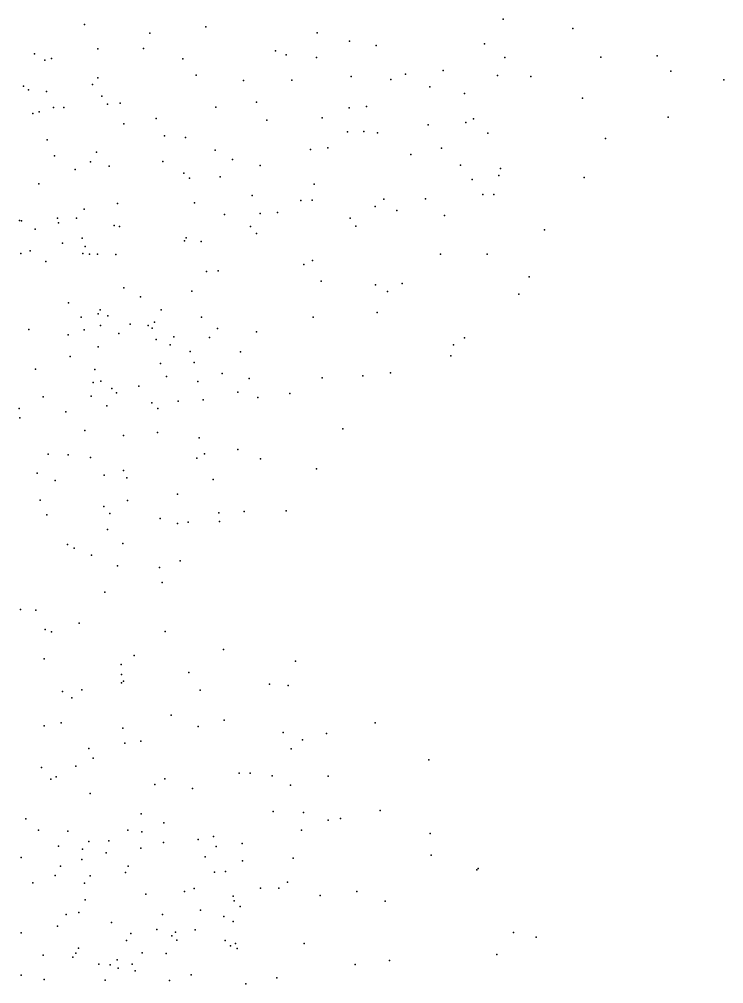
# Model space of a CAD drawing. Header units: metres. Extents: x -23.9 to 23.9, y -28.5 to 28.5.
# Drawn here: x 17.59 to 22.78, y -14.21 to -7.11 of the extents above; entities that cross this region are included whole.
import ezdxf

# ---------------------------------------------------------------- set-up
doc = ezdxf.new("R2010")
doc.units = ezdxf.units.M

msp = doc.modelspace()

# ---------------------------------------------------------------- linework, layer by layer
for p in [(18.0702, -7.1496, -8.2043), (18.9641, -7.1674, -5.6184), (21.1543, -7.1117, -5.0789), (18.5529, -7.2148, -4.6363), (19.7847, -7.2113, -9.2528), (21.6673, -7.1807, -5.1789), (20.0226, -7.272, -5.1759), (20.2178, -7.3039, -2.3908), (21.0164, -7.2935, -5.6635), (17.7023, -7.366, -5.0315), (18.1695, -7.3297, -8.6681), (18.5066, -7.3256, 1.516), (19.4785, -7.3438, -4.8988), (19.5566, -7.3726, 1.7847), (22.2883, -7.3803, -5.2149), (17.7791, -7.4118, -12.5355), (17.8287, -7.401, 9.8156), (18.7962, -7.4029, -2.634), (19.7786, -7.3928, 0.1633), (21.1657, -7.394, -1.6237), (21.8723, -7.3901, -6.3997), (18.8929, -7.5232, 1.3341), (20.4352, -7.5159, 1.2591), (20.7125, -7.4892, -5.0426), (21.1109, -7.5268, -1.1164), (22.3886, -7.4932, -6.4395), (18.1298, -7.5931, 1.4731), (18.1683, -7.5428, -12.9737), (19.2419, -7.5626, -5.679), (19.5986, -7.5595, -0.3853), (20.0333, -7.534, -3.8269), (20.3258, -7.556, -3.2861), (21.3563, -7.534, -4.6053), (22.7773, -7.5587, -5.8072), (17.622, -7.6039, -6.3036), (17.6595, -7.6324, 10.1719), (17.7919, -7.6444, -12.0711), (20.6129, -7.6084, -0.9591), (20.8682, -7.657, -9.0509), (18.1991, -7.6771, -12.4536), (18.2401, -7.7367, -6.0355), (18.3331, -7.7284, -2.306), (19.3376, -7.7227, 1.4597), (21.7373, -7.6934, -5.9023), (17.6915, -7.8049, -8.4526), (17.737, -7.7934, -5.2264), (17.8425, -7.7601, -2.3057), (17.9188, -7.7614, -13.3417), (19.0374, -7.7599, -3.5895), (20.0203, -7.7632, 0.4551), (20.1462, -7.7545, -2.8261), (18.3618, -7.8806, -13.407), (18.5989, -7.8419, -2.7756), (19.4145, -7.8534, -4.2638), (19.8219, -7.8364, -8.4547), (20.8785, -7.8707, -1.6778), (20.9341, -7.8442, -4.6859), (22.3679, -7.8323, -5.8823), (20.0085, -7.941, 1.3044), (20.1282, -7.9388, -5.6369), (20.2276, -7.9486, -8.0946), (20.6006, -7.8888, -9.3872), (21.0413, -7.9491, -8.5371), (17.797, -8.0001, -5.7191), (18.6602, -7.97, -12.5277), (18.8137, -7.9833, 1.0852), (21.906, -7.9908, -4.9908), (18.1588, -8.091, -2.9805), (19.0343, -8.0767, -0.3315), (19.7358, -8.0702, -1.6665), (19.8637, -8.0579, -1.0985), (20.6989, -8.0604, -5.4097), (17.85, -8.1183, -12.2363), (18.1142, -8.1614, 1.5425), (18.6473, -8.1578, -5.4458), (19.1596, -8.1444, -5.433), (20.4742, -8.1085, -1.1829), (18.0021, -8.2171, -0.0657), (18.2532, -8.1939, -10.1669), (19.3656, -8.1885, -0.7975), (20.839, -8.1866, -3.7841), (21.1331, -8.2113, -4.1751), (18.803, -8.2452, -12.911), (18.8439, -8.2829, -4.937), (19.0697, -8.272, 0.1542), (20.9247, -8.2916, -3.2135), (21.1225, -8.2619, -5.689), (21.7495, -8.2779, -5.4017), (17.7361, -8.3227, 1.8492), (19.7613, -8.3267, -8.7166), (19.306, -8.4083, -1.71), (19.6649, -8.4463, -4.8691), (19.7475, -8.4425, -3.088), (20.2749, -8.4361, -4.5357), (20.5824, -8.4334, -8.2017), (21.0046, -8.4014, -8.7333), (21.0842, -8.401, -5.1241), (18.0684, -8.5112, -13.4881), (18.3152, -8.4673, 1.9139), (18.882, -8.4623, -12.4888), (20.2106, -8.4911, -2.7886), (20.3709, -8.5199, -5.1345), (17.873, -8.5752, -10.9267), (18.0134, -8.5767, 0.5205), (19.1025, -8.5497, -3.4448), (19.3653, -8.5423, -4.2752), (19.493, -8.5339, -2.385), (20.0268, -8.5773, -9.0264), (20.7215, -8.5565, -2.8267), (17.5938, -8.5945, -13.1047), (17.6074, -8.5951, -12.592), (17.7074, -8.6563, -2.3111), (17.8798, -8.61, -5.8015), (18.2884, -8.6299, -10.5323), (18.328, -8.6371, -3.1847), (19.2931, -8.6373, -12.9528), (20.0685, -8.6358, -4.0987), (21.4582, -8.661, -4.3323), (18.0545, -8.7232, -12.3956), (18.82, -8.721, -12.0512), (19.3387, -8.6885, -12.1283), (17.9081, -8.7605, -2.9028), (18.0759, -8.7846, -0.6999), (18.8063, -8.744, -13.0774), (18.93, -8.7492, -1.2159), (17.6027, -8.8368, -5.3322), (17.6702, -8.8168, -9.6469), (18.0577, -8.8357, -0.2383), (18.1069, -8.8402, -6.2179), (18.1672, -8.8418, -5.2222), (18.3027, -8.8431, -13.089), (20.6924, -8.8404, -4.7079), (21.0366, -8.8426, -3.2202), (17.7864, -8.8944, 2.109), (19.6849, -8.9176, -12.5602), (19.7504, -8.8877, -8.0382), (18.9703, -8.9684, -1.6778), (19.0544, -8.9653, -2.2661), (21.3452, -9.0092, -3.5797), (18.3607, -9.0881, -4.4595), (19.8137, -9.0394, -3.4493), (20.2128, -9.067, -8.9481), (20.409, -9.0573, -7.666), (18.4829, -9.1547, -12.1394), (18.8624, -9.1135, -4.5017), (20.301, -9.1154, -4.3329), (21.2682, -9.1363, -4.4977), (17.953, -9.2009, -9.9776), (18.1712, -9.2803, -0.4054), (18.1868, -9.2513, 2.2845), (18.243, -9.2953, -1.296), (18.6367, -9.2503, -4.0132), (20.2269, -9.2704, -3.1128), (18.0465, -9.3049, -10.9515), (18.1895, -9.3655, -4.0644), (18.4081, -9.3576, -12.7541), (18.5404, -9.3677, 1.9351), (18.5854, -9.3414, -5.4141), (18.9332, -9.3046, -11.8975), (19.7537, -9.3064, -8.7802), (17.6607, -9.3955, -6.3225), (17.9499, -9.4351, -4.477), (18.0681, -9.3989, 1.0785), (18.3236, -9.4255, -2.6735), (18.5703, -9.3867, -6.0231), (19.0513, -9.3889, -1.96), (19.3373, -9.4133, -7.4565), (18.5988, -9.4697, -10.4214), (18.7026, -9.5088, -3.2989), (18.7278, -9.4491, -13.0972), (18.9923, -9.4545, -4.9577), (20.7885, -9.5093, -7.9409), (20.8698, -9.4584, -4.3235), (18.1729, -9.5227, -6.3193), (18.8502, -9.5577, -2.3866), (19.2196, -9.5603, -4.33), (17.9653, -9.5939, -2.4298), (18.6306, -9.6455, -12.3353), (18.8786, -9.6388, -3.8453), (20.7675, -9.591, -8.6327), (17.7111, -9.6876, -1.0227), (18.1466, -9.6916, 2.7124), (19.084, -9.721, -12.9115), (20.3237, -9.7155, -8.8269), (18.1341, -9.7867, -5.0202), (18.1926, -9.7755, -3.1761), (18.6742, -9.7414, 2.4274), (18.9065, -9.7792, -7.9449), (19.2824, -9.7567, -12.4004), (19.8207, -9.7515, -8.5792), (20.1209, -9.7384, -7.6612), (18.2719, -9.8299, -3.8715), (18.3064, -9.8626, -5.8682), (18.4705, -9.8131, -2.1536), (19.2002, -9.8584, -4.7482), (19.582, -9.8664, -7.0298), (17.7673, -9.8932, -5.4485), (18.1204, -9.8883, -7.1333), (18.5681, -9.9366, -7.5929), (18.7619, -9.9234, 1.8204), (18.945, -9.9142, -7.2479), (19.3484, -9.8977, -3.2545), (17.5911, -9.9782, 2.4923), (17.9339, -10.0032, -4.5158), (18.2359, -9.9593, -1.3588), (18.6104, -9.9787, -10.4095), (17.594, -10.0463, -6.8374), (18.0727, -10.1388, -3.4834), (18.6085, -10.1554, -5.0389), (19.9738, -10.1286, -7.2085), (18.3582, -10.1778, 1.4764), (18.9152, -10.1932, -2.6084), (19.1999, -10.28, -8.2693), (17.8031, -10.3153, -10.7766), (17.9506, -10.3202, 2.6525), (18.1144, -10.3396, -10.1089), (18.8993, -10.3434, -6.757), (18.9537, -10.3106, -4.4426), (19.3666, -10.3476, -3.4796), (18.3577, -10.4356, -3.802), (19.7793, -10.4228, -8.1846), (17.7231, -10.4534, -0.5137), (17.8557, -10.5086, 0.0928), (18.2166, -10.4687, -2.8971), (18.3829, -10.4875, 1.831), (19.0179, -10.5012, -1.2438), (18.7554, -10.61, -7.8225), (17.7437, -10.6542, -7.3235), (18.2133, -10.7002, -6.6045), (18.3883, -10.6543, -1.083), (17.7947, -10.7609, -11.097), (18.2578, -10.7507, -2.359), (18.6286, -10.7869, -3.6169), (19.0611, -10.7464, -7.1804), (19.2477, -10.7354, -1.6506), (19.5548, -10.7313, -7.6531), (18.7548, -10.8254, -2.9805), (18.8345, -10.8159, -6.7725), (19.0655, -10.8099, -2.2134), (18.2405, -10.8686, 2.1592), (17.9463, -10.9792, -7.0602), (17.9946, -11.0065, -1.8849), (18.3524, -10.9715, -7.7328), (18.1216, -11.0592, -10.8908), (18.3146, -11.1357, -1.3289), (18.6229, -11.1478, -7.0853), (18.7766, -11.1007, -1.2645), (18.6442, -11.2582, -2.0782), (18.22, -11.3314, 2.657), (17.6011, -11.4587, -1.5938), (17.7126, -11.462, 2.0418), (18.0325, -11.558, -10.5486), (17.7817, -11.6061, 2.7182), (17.8275, -11.6238, -0.9053), (18.6647, -11.6212, 4.0541), (19.0948, -11.7537, 3.3464), (17.7735, -11.8218, 3.231), (18.4368, -11.7959, -1.0007), (19.6239, -11.8391, 3.9463), (18.3416, -11.8624, 4.6799), (18.8382, -11.9217, 4.7932), (18.3438, -11.999, 3.9381), (18.3439, -11.9367, -2.0088), (18.3584, -11.9848, 2.9923), (17.9091, -12.0617, -0.7603), (18.0524, -12.0487, 4.361), (18.9231, -12.0521, 2.7572), (19.4333, -12.0072, 4.8127), (19.5696, -12.0186, 3.4875), (17.9788, -12.1079, 2.6904), (18.7104, -12.2358, 2.1214), (19.0984, -12.2722, 3.1902), (17.775, -12.3144, 5.5135), (17.9003, -12.2926, 2.1713), (18.3542, -12.3308, 5.1289), (18.9075, -12.3188, 5.4966), (20.2115, -12.292, 1.8015), (18.486, -12.4277, -1.6374), (19.5329, -12.3635, 5.4718), (19.6773, -12.4172, 3.8805), (19.8539, -12.3721, 1.2889), (18.1041, -12.4815, -1.9491), (18.3676, -12.442, -1.0808), (19.5935, -12.4845, 1.7527), (18.1353, -12.552, 1.5611), (20.6056, -12.5656, 1.8631), (17.7549, -12.6228, -6.1241), (18.0068, -12.6127, 4.0001), (17.8225, -12.7076, 1.1217), (17.8618, -12.6908, -1.2867), (18.6618, -12.7044, -5.4151), (19.2109, -12.6624, 2.4069), (19.2912, -12.6622, 0.886), (19.4528, -12.6826, 1.3383), (19.8646, -12.6856, 4.8904), (18.5887, -12.7463, 0.9557), (18.8665, -12.7775, 1.6279), (19.5876, -12.7521, 3.0564), (18.1138, -12.8139, -5.7704), (18.4888, -12.9639, -4.6633), (19.4613, -12.9445, 4.3965), (19.6827, -12.9532, 5.2967), (20.2481, -12.9374, 2.2764), (17.6389, -13.0006, -6.3884), (18.655, -13.0293, -4.0373), (19.8644, -13.0094, 3.5375), (19.9554, -12.9974, 0.9247), (17.7316, -13.0833, -8.252), (17.9488, -13.0912, -8.7779), (18.3908, -13.082, -0.1672), (18.4932, -13.0951, -5.8875), (19.0209, -13.1308, 2.4785), (19.6691, -13.0825, 2.1222), (20.6167, -13.1073, 1.1444), (17.8804, -13.2011, -2.0096), (18.1035, -13.1665, 4.9624), (18.2504, -13.1612, 5.4248), (18.6537, -13.1733, 4.4625), (18.9079, -13.1511, -0.1624), (19.0403, -13.2024, -3.83), (19.2319, -13.182, 2.936), (18.0556, -13.2223, 5.857), (18.2306, -13.2496, -4.3634), (18.4867, -13.2147, 0.6573), (18.9588, -13.2798, -4.6797), (20.6239, -13.2669, 1.8985), (17.6047, -13.2856, -1.5341), (17.8944, -13.3493, 0.1331), (18.0511, -13.3004, -9.7699), (18.3919, -13.3479, -8.853), (19.2345, -13.3082, 4.7992), (19.6084, -13.2894, 3.9858), (17.8553, -13.4159, -4.7284), (18.1139, -13.4202, -5.9043), (18.373, -13.3937, -3.6776), (19.0279, -13.3934, -2.6403), (19.1098, -13.3865, -3.2646), (20.9598, -13.3758, 0.5646), (20.9684, -13.3663, 1.397), (17.6905, -13.4706, -5.5585), (18.072, -13.4723, -0.3351), (19.5661, -13.4652, 3.3649), (18.5231, -13.5556, -3.1205), (18.808, -13.536, -8.7247), (18.8794, -13.5138, 3.3426), (19.3669, -13.5094, -4.3519), (19.5017, -13.5101, -2.8904), (19.8071, -13.5644, 1.5426), (20.0758, -13.534, 0.9945), (18.0752, -13.5954, -3.9834), (19.1655, -13.5688, 3.8658), (19.1742, -13.6034, 1.7111), (20.2847, -13.6055, 0.5031), (17.9351, -13.704, -7.0475), (18.03, -13.6905, -7.7251), (18.6462, -13.7053, 1.6114), (18.926, -13.6715, 4.8838), (19.2174, -13.6444, 0.6126), (18.2699, -13.7637, 0.6993), (19.0971, -13.7182, -1.1814), (19.1652, -13.7567, -0.4301), (17.6053, -13.8389, 6.0482), (17.873, -13.7899, 2.9847), (18.4127, -13.8453, -4.8947), (18.6034, -13.8158, 4.1732), (18.7411, -13.8335, 2.7557), (18.887, -13.8172, -7.5526), (21.2302, -13.8369, 0.5422), (18.3807, -13.8962, 3.5387), (18.7151, -13.8622, 1.1252), (18.7513, -13.8936, -8.248), (19.1068, -13.8959, -8.5617), (19.1828, -13.9177, 1.1029), (19.688, -13.919, -3.1481), (21.3957, -13.8701, 1.002), (18.0081, -13.9898, -6.6102), (18.0281, -13.9521, -10.2357), (18.4968, -13.9857, -3.6022), (18.672, -13.9911, -7.1314), (19.1462, -13.9341, -4.6763), (19.195, -13.9553, 0.2334), (17.7661, -14.0045, -0.0903), (17.9856, -14.0185, -5.9699), (18.3127, -14.0386, 1.4847), (20.3173, -14.0435, 1.5237), (21.1068, -13.999, 1.5279), (18.1768, -14.069, -4.3746), (18.2604, -14.0742, 2.6641), (18.319, -14.0992, 5.6349), (18.4223, -14.0706, -0.5695), (18.4446, -14.1187, -6.3351), (20.0639, -14.0724, 0.8529), (17.6049, -14.1503, -10.383), (17.7738, -14.1838, 2.192), (18.2223, -14.1867, -2.1786), (18.6964, -14.1893, -1.7019), (18.8568, -14.1484, -2.1767), (19.4877, -14.1712, -2.4766), (19.2581, -14.2139, -8.9351)]:
    msp.add_point(p)

doc.saveas('drawing.dxf')
